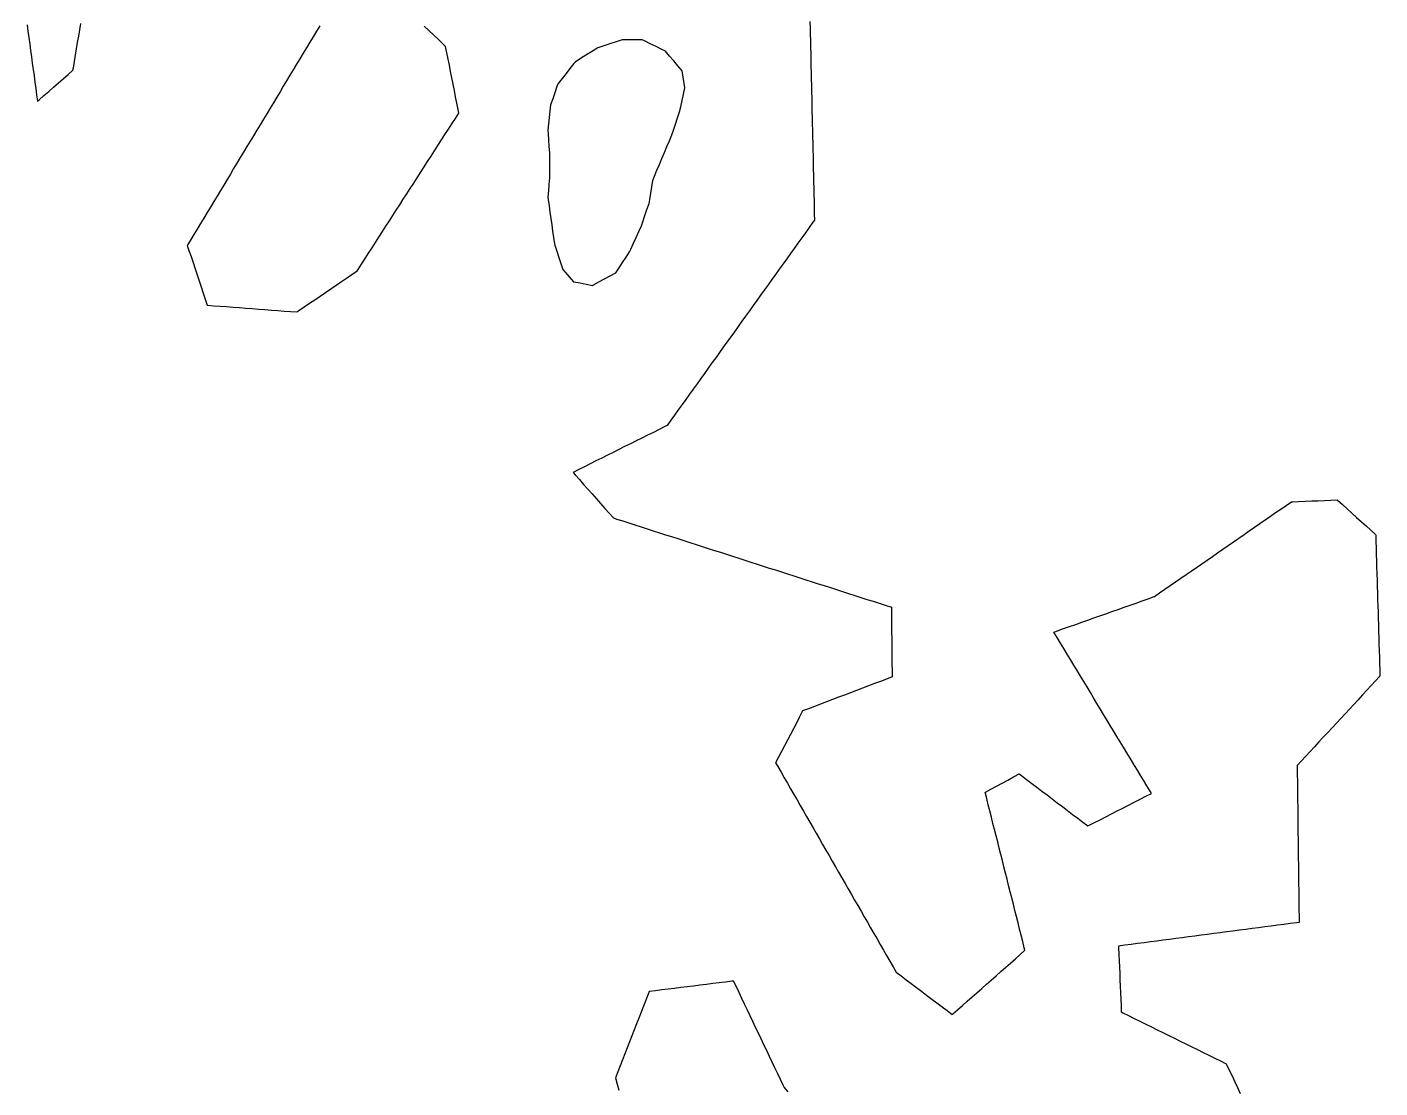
# Model space of a CAD drawing. Header units: millimetres. Extents: x 32 to 3054, y 42 to 5568.
# Drawn here: x 412.3 to 623.3, y 2009.9 to 2175.3 of the extents above; entities that cross this region are included whole.
import ezdxf

# ---------------------------------------------------------------- set-up
doc = ezdxf.new("R2010")
doc.units = ezdxf.units.MM
for name, color, linetype in [('ALL_ISLANDS', 7, 'Continuous'), ('OUTLINE_ISLAND_01', 7, 'Continuous'), ('OUTLINE_ISLAND_28', 7, 'Continuous')]:
    doc.layers.add(name, color=color, linetype=linetype)

msp = doc.modelspace()

# ---------------------------------------------------------------- linework, layer by layer
at = {"layer": 'ALL_ISLANDS'}
for points in [[(412.3209, 2175.6466), (412.4567, 2174.6559), (412.5926, 2173.6651), (412.7285, 2172.6744), (412.8644, 2171.6837), (413.0003, 2170.693), (413.1362, 2169.7023), (413.2721, 2168.7115), (413.408, 2167.7208), (413.5439, 2166.7301), (413.6798, 2165.7394), (413.8157, 2164.7486), (413.9516, 2163.7579), (414.2025, 2163.9773), (414.9554, 2164.6354), (415.7083, 2165.2936), (416.4611, 2165.9517), (417.214, 2166.6099), (417.9669, 2167.268), (418.7198, 2167.9262), (419.4727, 2168.5843), (419.5401, 2168.9831), (419.7069, 2169.9691), (419.8736, 2170.9551), (420.0403, 2171.9411), (420.2071, 2172.9271), (420.3738, 2173.9131), (420.5405, 2174.8991), (420.7072, 2175.8851)], [(457.9673, 2175.5098), (457.4511, 2174.6534), (456.9348, 2173.797), (456.4186, 2172.9405), (455.9023, 2172.0841), (455.3861, 2171.2276), (454.8698, 2170.3712), (454.3536, 2169.5148), (453.8374, 2168.6583), (453.3211, 2167.8019), (452.8049, 2166.9454), (452.2886, 2166.089), (451.7724, 2165.2325), (451.2561, 2164.3761), (450.7399, 2163.5197), (450.2236, 2162.6632), (449.7074, 2161.8068), (449.1911, 2160.9503), (448.6749, 2160.0939), (448.1587, 2159.2375), (447.6424, 2158.381), (447.1262, 2157.5246), (446.6099, 2156.6681), (446.0937, 2155.8117), (445.5774, 2154.9553), (445.0612, 2154.0988), (444.5449, 2153.2424), (444.0287, 2152.3859), (443.5124, 2151.5295), (442.9962, 2150.6731), (442.48, 2149.8166), (441.9637, 2148.9602), (441.4475, 2148.1037), (440.9312, 2147.2473), (440.415, 2146.3909), (439.8987, 2145.5344), (439.3825, 2144.678), (438.8662, 2143.8215), (438.35, 2142.9651), (437.8337, 2142.1087), (437.3175, 2141.2522), (437.5764, 2140.4798), (437.8943, 2139.5317), (438.2121, 2138.5835), (438.5299, 2137.6354), (438.8478, 2136.6873), (439.1656, 2135.7391), (439.4834, 2134.791), (439.8013, 2133.8428), (440.1191, 2132.8947), (440.437, 2131.9465), (440.4548, 2131.9452), (441.4519, 2131.8701), (442.4491, 2131.795), (443.4463, 2131.7198), (444.4435, 2131.6447), (445.4406, 2131.5696), (446.4378, 2131.4945), (447.435, 2131.4194), (448.4322, 2131.3442), (449.4293, 2131.2691), (450.4265, 2131.194), (451.4237, 2131.1189), (452.4209, 2131.0438), (453.418, 2130.9686), (454.4152, 2130.8935), (454.7348, 2131.1118), (455.5606, 2131.6757), (456.3865, 2132.2396), (457.2123, 2132.8035), (458.0381, 2133.3675), (458.8639, 2133.9314), (459.6898, 2134.4953), (460.5156, 2135.0592), (461.3414, 2135.6232), (462.1672, 2136.1871), (462.9931, 2136.751), (463.8189, 2137.3149), (463.958, 2137.5308), (464.4995, 2138.3715), (465.041, 2139.2122), (465.5825, 2140.0529), (466.1241, 2140.8935), (466.6656, 2141.7342), (467.2071, 2142.5749), (467.7487, 2143.4156), (468.2902, 2144.2563), (468.8317, 2145.0969), (469.3732, 2145.9376), (469.9148, 2146.7783), (470.4563, 2147.619), (470.9978, 2148.4597), (471.5394, 2149.3004), (472.0809, 2150.141), (472.6224, 2150.9817), (473.1639, 2151.8224), (473.7055, 2152.6631), (474.247, 2153.5038), (474.7885, 2154.3444), (475.3301, 2155.1851), (475.8716, 2156.0258), (476.4131, 2156.8665), (476.9547, 2157.7072), (477.4962, 2158.5479), (478.0377, 2159.3885), (478.5792, 2160.2292), (479.1208, 2161.0699), (479.6623, 2161.9106), (479.5484, 2162.4867), (479.3544, 2163.4677), (479.1604, 2164.4487), (478.9664, 2165.4297), (478.7723, 2166.4107), (478.5783, 2167.3917), (478.3843, 2168.3727), (478.1903, 2169.3537), (477.9963, 2170.3347), (477.8023, 2171.3157), (477.6083, 2172.2967), (477.1608, 2172.7229), (476.4367, 2173.4126), (475.7126, 2174.1023), (474.9885, 2174.7919), (474.2643, 2175.4816)], [(534.4279, 2176.2017), (534.4507, 2175.202), (534.4734, 2174.2023), (534.4962, 2173.2025), (534.519, 2172.2028), (534.5418, 2171.203), (534.5645, 2170.2033), (534.5873, 2169.2036), (534.6101, 2168.2038), (534.6329, 2167.2041), (534.6557, 2166.2043), (534.6784, 2165.2046), (534.7012, 2164.2049), (534.724, 2163.2051), (534.7468, 2162.2054), (534.7695, 2161.2056), (534.7923, 2160.2059), (534.8151, 2159.2062), (534.8379, 2158.2064), (534.8606, 2157.2067), (534.8834, 2156.2069), (534.9062, 2155.2072), (534.929, 2154.2075), (534.9518, 2153.2077), (534.9745, 2152.208), (534.9973, 2151.2082), (535.0201, 2150.2085), (535.0429, 2149.2088), (535.0656, 2148.209), (535.0884, 2147.2093), (535.1112, 2146.2095), (535.134, 2145.2098), (534.8944, 2144.876), (534.3112, 2144.0637), (533.728, 2143.2513), (533.1448, 2142.439), (532.5616, 2141.6267), (531.9784, 2140.8143), (531.3953, 2140.002), (530.8121, 2139.1896), (530.2289, 2138.3773), (529.6457, 2137.565), (529.0625, 2136.7526), (528.4793, 2135.9403), (527.8961, 2135.128), (527.313, 2134.3156), (526.7298, 2133.5033), (526.1466, 2132.6909), (525.5634, 2131.8786), (524.9802, 2131.0663), (524.397, 2130.2539), (523.8138, 2129.4416), (523.2307, 2128.6292), (522.6475, 2127.8169), (522.0643, 2127.0046), (521.4811, 2126.1922), (520.8979, 2125.3799), (520.3147, 2124.5675), (519.7315, 2123.7552), (519.1484, 2122.9429), (518.5652, 2122.1305), (517.982, 2121.3182), (517.3988, 2120.5058), (516.8156, 2119.6935), (516.2324, 2118.8812), (515.6493, 2118.0688), (515.0661, 2117.2565), (514.4829, 2116.4442), (513.8997, 2115.6318), (513.3165, 2114.8195), (512.7333, 2114.0071), (512.1501, 2113.1948), (511.7928, 2113.0167), (510.8979, 2112.5706), (510.0029, 2112.1245), (509.1079, 2111.6783), (508.2129, 2111.2322), (507.318, 2110.7861), (506.423, 2110.34), (505.528, 2109.8939), (504.6331, 2109.4478), (503.7381, 2109.0016), (502.8431, 2108.5555), (501.9481, 2108.1094), (501.0532, 2107.6633), (500.1582, 2107.2172), (499.2632, 2106.7711), (498.3682, 2106.3249), (497.4733, 2105.8788), (497.7995, 2105.5106), (498.4626, 2104.7621), (499.1258, 2104.0136), (499.7889, 2103.2652), (500.4521, 2102.5167), (501.1152, 2101.7682), (501.7784, 2101.0197), (502.4415, 2100.2712), (503.1047, 2099.5227), (503.7678, 2098.7742), (504.2815, 2098.6094), (505.2337, 2098.3039), (506.1859, 2097.9983), (507.1381, 2097.6928), (508.0902, 2097.3872), (509.0424, 2097.0817), (509.9946, 2096.7761), (510.9468, 2096.4706), (511.899, 2096.165), (512.8511, 2095.8595), (513.8033, 2095.554), (514.7555, 2095.2484), (515.7077, 2094.9429), (516.6598, 2094.6373), (517.612, 2094.3318), (518.5642, 2094.0262), (519.5164, 2093.7207), (520.4686, 2093.4151), (521.4207, 2093.1096), (522.3729, 2092.804), (523.3251, 2092.4985), (524.2773, 2092.193), (525.2294, 2091.8874), (526.1816, 2091.5819), (527.1338, 2091.2763), (528.086, 2090.9708), (529.0382, 2090.6652), (529.9903, 2090.3597), (530.9425, 2090.0541), (531.8947, 2089.7486), (532.8469, 2089.4431), (533.799, 2089.1375), (534.7512, 2088.832), (535.7034, 2088.5264), (536.6556, 2088.2209), (537.6078, 2087.9153), (538.5599, 2087.6098), (539.5121, 2087.3042), (540.4643, 2086.9987), (541.4165, 2086.6931), (542.3686, 2086.3876), (543.3208, 2086.0821), (544.273, 2085.7765), (545.2252, 2085.471), (546.1774, 2085.1654), (547.1295, 2084.8599), (547.1385, 2083.9771), (547.1487, 2082.9772), (547.1589, 2081.9772), (547.1691, 2080.9773), (547.1793, 2079.9773), (547.1895, 2078.9774), (547.1997, 2077.9774), (547.2098, 2076.9775), (547.22, 2075.9775), (547.2302, 2074.9776), (547.2404, 2073.9777), (546.3725, 2073.648), (545.4376, 2073.2929), (544.5028, 2072.9378), (543.568, 2072.5827), (542.6332, 2072.2276), (541.6983, 2071.8725), (540.7635, 2071.5174), (539.8287, 2071.1623), (538.8938, 2070.8072), (537.959, 2070.4521), (537.0242, 2070.097), (536.0894, 2069.7419), (535.1545, 2069.3868), (534.2197, 2069.0317), (533.2849, 2068.6766), (533.2307, 2068.5723), (532.7696, 2067.6849), (532.3085, 2066.7976), (531.8474, 2065.9102), (531.3863, 2065.0229), (530.9253, 2064.1355), (530.4642, 2063.2481), (530.0031, 2062.3608), (529.542, 2061.4734), (529.0809, 2060.5861), (529.4194, 2059.9983), (529.9184, 2059.1317), (530.4174, 2058.2651), (530.9165, 2057.3985), (531.4155, 2056.5319), (531.9145, 2055.6653), (532.4135, 2054.7987), (532.9125, 2053.9322), (533.4116, 2053.0656), (533.9106, 2052.199), (534.4096, 2051.3324), (534.9086, 2050.4658), (535.4076, 2049.5992), (535.9067, 2048.7326), (536.4057, 2047.866), (536.9047, 2046.9994), (537.4037, 2046.1329), (537.9027, 2045.2663), (538.4018, 2044.3997), (538.9008, 2043.5331), (539.3998, 2042.6665), (539.8988, 2041.7999), (540.3979, 2040.9333), (540.8969, 2040.0667), (541.3959, 2039.2001), (541.8949, 2038.3335), (542.3939, 2037.467), (542.893, 2036.6004), (543.392, 2035.7338), (543.891, 2034.8672), (544.39, 2034.0006), (544.889, 2033.134), (545.3881, 2032.2674), (545.8871, 2031.4008), (546.3861, 2030.5342), (546.8851, 2029.6676), (547.3841, 2028.8011), (547.8832, 2027.9345), (548.6342, 2027.3688), (549.4331, 2026.7672), (550.2319, 2026.1656), (551.0307, 2025.5641), (551.8295, 2024.9625), (552.6283, 2024.3609), (553.4271, 2023.7593), (554.2259, 2023.1577), (555.0247, 2022.5561), (555.8235, 2021.9545), (556.6223, 2021.3529), (556.718, 2021.4373), (557.4679, 2022.0988), (558.2179, 2022.7603), (558.9678, 2023.4218), (559.7178, 2024.0833), (560.4677, 2024.7448), (561.2177, 2025.4063), (561.9676, 2026.0678), (562.7176, 2026.7293), (563.4675, 2027.3908), (564.2175, 2028.0523), (564.9674, 2028.7138), (565.7174, 2029.3753), (566.4673, 2030.0368), (567.2173, 2030.6983), (567.9672, 2031.3598), (567.8655, 2031.7632), (567.6211, 2032.7329), (567.3766, 2033.7025), (567.1322, 2034.6722), (566.8878, 2035.6418), (566.6433, 2036.6115), (566.3989, 2037.5812), (566.1544, 2038.5508), (565.91, 2039.5205), (565.6655, 2040.4902), (565.4211, 2041.4598), (565.1767, 2042.4295), (564.9322, 2043.3992), (564.6878, 2044.3688), (564.4433, 2045.3385), (564.1989, 2046.3082), (563.9545, 2047.2778), (563.71, 2048.2475), (563.4656, 2049.2171), (563.2211, 2050.1868), (562.9767, 2051.1565), (562.7323, 2052.1261), (562.4878, 2053.0958), (562.2434, 2054.0655), (561.9989, 2055.0351), (561.7545, 2056.0048), (561.7847, 2056.021), (562.6657, 2056.4941), (563.5468, 2056.9671), (564.4278, 2057.4402), (565.3088, 2057.9133), (566.1898, 2058.3863), (567.0709, 2058.8594), (567.4207, 2058.5946), (568.2181, 2057.9912), (569.0155, 2057.3877), (569.8129, 2056.7842), (570.6103, 2056.1808), (571.4077, 2055.5773), (572.2051, 2054.9739), (573.0025, 2054.3704), (573.7999, 2053.7669), (574.5973, 2053.1635), (575.3947, 2052.56), (576.1921, 2051.9566), (576.9895, 2051.3531), (577.7869, 2050.7496), (577.8996, 2050.8074), (578.7894, 2051.2637), (579.6793, 2051.7199), (580.5692, 2052.1761), (581.459, 2052.6323), (582.3489, 2053.0886), (583.2388, 2053.5448), (584.1286, 2054.001), (585.0185, 2054.4572), (585.9084, 2054.9135), (586.7982, 2055.3697), (587.6881, 2055.8259), (587.4829, 2056.1648), (586.965, 2057.0203), (586.4472, 2057.8757), (585.9293, 2058.7312), (585.4114, 2059.5866), (584.8935, 2060.4421), (584.3756, 2061.2975), (583.8578, 2062.153), (583.3399, 2063.0084), (582.822, 2063.8639), (582.3041, 2064.7193), (581.7862, 2065.5748), (581.2684, 2066.4303), (580.7505, 2067.2857), (580.2326, 2068.1412), (579.7147, 2068.9966), (579.1968, 2069.8521), (578.679, 2070.7075), (578.1611, 2071.563), (577.6432, 2072.4184), (577.1253, 2073.2739), (576.6074, 2074.1293), (576.0896, 2074.9848), (575.5717, 2075.8402), (575.0538, 2076.6957), (574.5359, 2077.5511), (574.018, 2078.4066), (573.5002, 2079.2621), (572.9823, 2080.1175), (572.4644, 2080.973), (573.0504, 2081.1801), (573.9933, 2081.5133), (574.9362, 2081.8465), (575.879, 2082.1797), (576.8219, 2082.5129), (577.7647, 2082.8461), (578.7076, 2083.1793), (579.6504, 2083.5125), (580.5933, 2083.8457), (581.5361, 2084.1789), (582.479, 2084.5121), (583.4219, 2084.8453), (584.3647, 2085.1785), (585.3076, 2085.5117), (586.2504, 2085.8449), (587.1933, 2086.1781), (588.1361, 2086.5113), (588.1481, 2086.5196), (588.9706, 2087.0883), (589.7931, 2087.6571), (590.6156, 2088.2258), (591.4381, 2088.7946), (592.2606, 2089.3634), (593.0831, 2089.9321), (593.9056, 2090.5009), (594.7281, 2091.0697), (595.5506, 2091.6384), (596.3731, 2092.2072), (597.1956, 2092.776), (598.0181, 2093.3447), (598.8406, 2093.9135), (599.6631, 2094.4823), (600.4856, 2095.051), (601.3081, 2095.6198), (602.1306, 2096.1885), (602.9531, 2096.7573), (603.7756, 2097.3261), (604.5981, 2097.8948), (605.4207, 2098.4636), (606.2432, 2099.0324), (607.0657, 2099.6011), (607.8882, 2100.1699), (608.7107, 2100.7387), (609.5332, 2101.3074), (609.6867, 2101.3134), (610.686, 2101.3521), (611.6852, 2101.3909), (612.6845, 2101.4296), (613.6837, 2101.4683), (614.683, 2101.5071), (615.6822, 2101.5458), (616.6814, 2101.5846), (616.7266, 2101.5438), (617.4684, 2100.8732), (618.2103, 2100.2026), (618.9521, 2099.532), (619.694, 2098.8615), (620.4358, 2098.1909), (621.1777, 2097.5203), (621.9195, 2096.8497), (622.6613, 2096.1792), (622.6643, 2096.0816), (622.6946, 2095.0821), (622.7248, 2094.0826), (622.7551, 2093.083), (622.7854, 2092.0835), (622.8157, 2091.0839), (622.8459, 2090.0844), (622.8762, 2089.0849), (622.9065, 2088.0853), (622.9367, 2087.0858), (622.967, 2086.0862), (622.9973, 2085.0867), (623.0276, 2084.0871), (623.0578, 2083.0876), (623.0881, 2082.0881), (623.1184, 2081.0885), (623.1486, 2080.089), (623.1789, 2079.0894), (623.2092, 2078.0899), (623.2395, 2077.0904), (623.2697, 2076.0908), (623.3, 2075.0913), (623.3303, 2074.0917), (622.662, 2073.3717), (621.9816, 2072.6388), (621.3013, 2071.9059), (620.621, 2071.173), (619.9407, 2070.4401), (619.2604, 2069.7071), (618.5801, 2068.9742), (617.8997, 2068.2413), (617.2194, 2067.5084), (616.5391, 2066.7755), (615.8588, 2066.0425), (615.1785, 2065.3096), (614.4982, 2064.5767), (613.8179, 2063.8438), (613.1375, 2063.1109), (612.4572, 2062.3779), (611.7769, 2061.645), (611.0966, 2060.9121), (610.4163, 2060.1792), (610.4223, 2059.701), (610.435, 2058.7011), (610.4476, 2057.7012), (610.4602, 2056.7012), (610.4729, 2055.7013), (610.4855, 2054.7014), (610.4982, 2053.7015), (610.5108, 2052.7016), (610.5234, 2051.7016), (610.5361, 2050.7017), (610.5487, 2049.7018), (610.5613, 2048.7019), (610.574, 2047.702), (610.5866, 2046.702), (610.5993, 2045.7021), (610.6119, 2044.7022), (610.6245, 2043.7023), (610.6372, 2042.7024), (610.6498, 2041.7024), (610.6624, 2040.7025), (610.6751, 2039.7026), (610.6877, 2038.7027), (610.7004, 2037.7028), (610.713, 2036.7028), (610.7256, 2035.7029), (610.3266, 2035.6506), (609.3351, 2035.5205), (608.3436, 2035.3904), (607.3521, 2035.2604), (606.3606, 2035.1303), (605.3691, 2035.0003), (604.3776, 2034.8702), (603.386, 2034.7401), (602.3945, 2034.6101), (601.403, 2034.48), (600.4115, 2034.3499), (599.42, 2034.2199), (598.4285, 2034.0898), (597.437, 2033.9597), (596.4455, 2033.8297), (595.454, 2033.6996), (594.4625, 2033.5695), (593.471, 2033.4395), (592.4795, 2033.3094), (591.488, 2033.1793), (590.4965, 2033.0493), (589.505, 2032.9192), (588.5135, 2032.7891), (587.522, 2032.6591), (586.5305, 2032.529), (585.539, 2032.3989), (584.5474, 2032.2689), (583.5559, 2032.1388), (582.5644, 2032.0088), (582.5756, 2031.737), (582.6168, 2030.7378), (582.658, 2029.7387), (582.6992, 2028.7395), (582.7404, 2027.7404), (582.7816, 2026.7412), (582.8227, 2025.7421), (582.8639, 2024.7429), (582.9051, 2023.7438), (582.9463, 2022.7446), (582.9875, 2021.7455), (583.2116, 2021.6348), (584.1083, 2021.192), (585.0049, 2020.7492), (585.9015, 2020.3064), (586.7981, 2019.8636), (587.6948, 2019.4209), (588.5914, 2018.9781), (589.488, 2018.5353), (590.3847, 2018.0925), (591.2813, 2017.6497), (592.1779, 2017.2069), (593.0745, 2016.7642), (593.9712, 2016.3214), (594.8678, 2015.8786), (595.7644, 2015.4358), (596.6611, 2014.993), (597.5577, 2014.5502), (598.4543, 2014.1075), (599.3509, 2013.6647), (599.3971, 2013.5676), (599.8266, 2012.6645), (600.2561, 2011.7614), (600.6856, 2010.8584), (601.115, 2009.9553), (601.5445, 2009.0522)], [(531.0194, 2009.2669), (530.3851, 2010.04), (530.2567, 2010.3098), (529.8269, 2011.2128), (529.3972, 2012.1158), (528.9675, 2013.0187), (528.5378, 2013.9217), (528.1081, 2014.8247), (527.6784, 2015.7277), (527.2487, 2016.6306), (526.819, 2017.5336), (526.3893, 2018.4366), (525.9596, 2019.3395), (525.5299, 2020.2425), (525.1002, 2021.1455), (524.6705, 2022.0484), (524.2408, 2022.9514), (523.8111, 2023.8544), (523.3814, 2024.7574), (522.9517, 2025.6603), (522.522, 2026.5633), (522.2413, 2026.5285), (521.2489, 2026.4055), (520.2565, 2026.2824), (519.2641, 2026.1594), (518.2716, 2026.0364), (517.2792, 2025.9134), (516.2868, 2025.7904), (515.2944, 2025.6673), (514.302, 2025.5443), (513.3096, 2025.4213), (512.3172, 2025.2983), (511.3248, 2025.1752), (510.3324, 2025.0522), (509.34, 2024.9292), (509.1829, 2024.5268), (508.8191, 2023.5953), (508.4553, 2022.6638), (508.0916, 2021.7323), (507.7278, 2020.8008), (507.3641, 2019.8693), (507.0003, 2018.9378), (506.6366, 2018.0063), (506.2728, 2017.0748), (505.909, 2016.1433), (505.5453, 2015.2118), (505.1815, 2014.2803), (504.8178, 2013.3488), (504.454, 2012.4173), (504.0903, 2011.4858), (504.098, 2011.4572), (504.3579, 2010.4916), (504.6178, 2009.5259)]]:
    msp.add_lwpolyline(points, dxfattribs=at)
msp.add_lwpolyline([(508.2724, 2173.3434), (507.2724, 2173.3434), (506.2724, 2173.3434), (505.2724, 2173.3434), (505.1422, 2173.3017), (504.1897, 2172.9971), (503.2373, 2172.6924), (502.2848, 2172.3878), (501.3323, 2172.0832), (501.1847, 2171.9905), (500.3378, 2171.4587), (499.4909, 2170.927), (498.644, 2170.3952), (497.7971, 2169.8635), (497.6239, 2169.6446), (497.0033, 2168.8605), (496.3827, 2168.0763), (495.7621, 2167.2922), (495.1415, 2166.5081), (494.9749, 2166.0302), (494.6456, 2165.086), (494.3163, 2164.1418), (493.987, 2163.1975), (493.9865, 2163.1931), (493.8762, 2162.1992), (493.7659, 2161.2053), (493.6556, 2160.2114), (493.5453, 2159.2175), (493.581, 2158.7091), (493.651, 2157.7115), (493.7211, 2156.714), (493.7911, 2155.7164), (493.7954, 2155.2314), (493.8044, 2154.2314), (493.8133, 2153.2314), (493.8222, 2152.2315), (493.7863, 2151.789), (493.7055, 2150.7923), (493.6247, 2149.7956), (493.544, 2148.7988), (493.592, 2148.455), (493.7303, 2147.4646), (493.8686, 2146.4742), (494.0069, 2145.4838), (494.1453, 2144.4934), (494.2836, 2143.503), (494.4219, 2142.5126), (494.5602, 2141.5222), (494.6307, 2141.3055), (494.94, 2140.3545), (495.2493, 2139.4035), (495.5586, 2138.4526), (495.8678, 2137.5016), (496.2248, 2137.0991), (496.8884, 2136.351), (497.552, 2135.6029), (497.5833, 2135.597), (498.566, 2135.4114), (499.5486, 2135.2257), (500.5312, 2135.0401), (500.6457, 2135.1025), (501.5237, 2135.5811), (502.4018, 2136.0597), (503.2798, 2136.5382), (504.1579, 2137.0168), (504.6516, 2137.7754), (505.1971, 2138.6135), (505.7426, 2139.4516), (506.2882, 2140.2897), (506.4721, 2140.6912), (506.8886, 2141.6003), (507.3051, 2142.5094), (507.7216, 2143.4186), (508.1382, 2144.3277), (508.3579, 2144.9687), (508.6823, 2145.9146), (509.0067, 2146.8605), (509.3311, 2147.8064), (509.4323, 2148.4371), (509.5908, 2149.4244), (509.7493, 2150.4118), (509.9078, 2151.3992), (510.1858, 2152.0635), (510.5718, 2152.986), (510.9579, 2153.9085), (511.3439, 2154.831), (511.7299, 2155.7535), (512.116, 2156.676), (512.502, 2157.5985), (512.888, 2158.5209), (513.1357, 2159.2534), (513.456, 2160.2007), (513.7762, 2161.1481), (514.0965, 2162.0954), (514.2763, 2162.9045), (514.4933, 2163.8806), (514.7103, 2164.8568), (514.9272, 2165.833), (514.8113, 2166.5286), (514.6469, 2167.515), (514.4824, 2168.5014), (514.4774, 2168.5073), (513.8271, 2169.267), (513.1768, 2170.0267), (512.5266, 2170.7864), (511.8763, 2171.5461), (511.3178, 2171.8246), (510.4229, 2172.2709), (509.528, 2172.7172), (508.6331, 2173.1635)], close=True, dxfattribs=at)
at = {"layer": 'OUTLINE_ISLAND_01'}
for points in [[(412.3209, 2175.6466), (412.4567, 2174.6559), (412.5926, 2173.6651), (412.7285, 2172.6744), (412.8644, 2171.6837), (413.0003, 2170.693), (413.1362, 2169.7023), (413.2721, 2168.7115), (413.408, 2167.7208), (413.5439, 2166.7301), (413.6798, 2165.7394), (413.8157, 2164.7486), (413.9516, 2163.7579), (414.2025, 2163.9773), (414.9554, 2164.6354), (415.7083, 2165.2936), (416.4611, 2165.9517), (417.214, 2166.6099), (417.9669, 2167.268), (418.7198, 2167.9262), (419.4727, 2168.5843), (419.5401, 2168.9831), (419.7069, 2169.9691), (419.8736, 2170.9551), (420.0403, 2171.9411), (420.2071, 2172.9271), (420.3738, 2173.9131), (420.5405, 2174.8991), (420.7072, 2175.8851)], [(457.9673, 2175.5098), (457.4511, 2174.6534), (456.9348, 2173.797), (456.4186, 2172.9405), (455.9023, 2172.0841), (455.3861, 2171.2276), (454.8698, 2170.3712), (454.3536, 2169.5148), (453.8374, 2168.6583), (453.3211, 2167.8019), (452.8049, 2166.9454), (452.2886, 2166.089), (451.7724, 2165.2325), (451.2561, 2164.3761), (450.7399, 2163.5197), (450.2236, 2162.6632), (449.7074, 2161.8068), (449.1911, 2160.9503), (448.6749, 2160.0939), (448.1587, 2159.2375), (447.6424, 2158.381), (447.1262, 2157.5246), (446.6099, 2156.6681), (446.0937, 2155.8117), (445.5774, 2154.9553), (445.0612, 2154.0988), (444.5449, 2153.2424), (444.0287, 2152.3859), (443.5124, 2151.5295), (442.9962, 2150.6731), (442.48, 2149.8166), (441.9637, 2148.9602), (441.4475, 2148.1037), (440.9312, 2147.2473), (440.415, 2146.3909), (439.8987, 2145.5344), (439.3825, 2144.678), (438.8662, 2143.8215), (438.35, 2142.9651), (437.8337, 2142.1087), (437.3175, 2141.2522), (437.5764, 2140.4798), (437.8943, 2139.5317), (438.2121, 2138.5835), (438.5299, 2137.6354), (438.8478, 2136.6873), (439.1656, 2135.7391), (439.4834, 2134.791), (439.8013, 2133.8428), (440.1191, 2132.8947), (440.437, 2131.9465), (440.4548, 2131.9452), (441.4519, 2131.8701), (442.4491, 2131.795), (443.4463, 2131.7198), (444.4435, 2131.6447), (445.4406, 2131.5696), (446.4378, 2131.4945), (447.435, 2131.4194), (448.4322, 2131.3442), (449.4293, 2131.2691), (450.4265, 2131.194), (451.4237, 2131.1189), (452.4209, 2131.0438), (453.418, 2130.9686), (454.4152, 2130.8935), (454.7348, 2131.1118), (455.5606, 2131.6757), (456.3865, 2132.2396), (457.2123, 2132.8035), (458.0381, 2133.3675), (458.8639, 2133.9314), (459.6898, 2134.4953), (460.5156, 2135.0592), (461.3414, 2135.6232), (462.1672, 2136.1871), (462.9931, 2136.751), (463.8189, 2137.3149), (463.958, 2137.5308), (464.4995, 2138.3715), (465.041, 2139.2122), (465.5825, 2140.0529), (466.1241, 2140.8935), (466.6656, 2141.7342), (467.2071, 2142.5749), (467.7487, 2143.4156), (468.2902, 2144.2563), (468.8317, 2145.0969), (469.3732, 2145.9376), (469.9148, 2146.7783), (470.4563, 2147.619), (470.9978, 2148.4597), (471.5394, 2149.3004), (472.0809, 2150.141), (472.6224, 2150.9817), (473.1639, 2151.8224), (473.7055, 2152.6631), (474.247, 2153.5038), (474.7885, 2154.3444), (475.3301, 2155.1851), (475.8716, 2156.0258), (476.4131, 2156.8665), (476.9547, 2157.7072), (477.4962, 2158.5479), (478.0377, 2159.3885), (478.5792, 2160.2292), (479.1208, 2161.0699), (479.6623, 2161.9106), (479.5484, 2162.4867), (479.3544, 2163.4677), (479.1604, 2164.4487), (478.9664, 2165.4297), (478.7723, 2166.4107), (478.5783, 2167.3917), (478.3843, 2168.3727), (478.1903, 2169.3537), (477.9963, 2170.3347), (477.8023, 2171.3157), (477.6083, 2172.2967), (477.1608, 2172.7229), (476.4367, 2173.4126), (475.7126, 2174.1023), (474.9885, 2174.7919), (474.2643, 2175.4816)], [(534.4279, 2176.2017), (534.4507, 2175.202), (534.4734, 2174.2023), (534.4962, 2173.2025), (534.519, 2172.2028), (534.5418, 2171.203), (534.5645, 2170.2033), (534.5873, 2169.2036), (534.6101, 2168.2038), (534.6329, 2167.2041), (534.6557, 2166.2043), (534.6784, 2165.2046), (534.7012, 2164.2049), (534.724, 2163.2051), (534.7468, 2162.2054), (534.7695, 2161.2056), (534.7923, 2160.2059), (534.8151, 2159.2062), (534.8379, 2158.2064), (534.8606, 2157.2067), (534.8834, 2156.2069), (534.9062, 2155.2072), (534.929, 2154.2075), (534.9518, 2153.2077), (534.9745, 2152.208), (534.9973, 2151.2082), (535.0201, 2150.2085), (535.0429, 2149.2088), (535.0656, 2148.209), (535.0884, 2147.2093), (535.1112, 2146.2095), (535.134, 2145.2098), (534.8944, 2144.876), (534.3112, 2144.0637), (533.728, 2143.2513), (533.1448, 2142.439), (532.5616, 2141.6267), (531.9784, 2140.8143), (531.3953, 2140.002), (530.8121, 2139.1896), (530.2289, 2138.3773), (529.6457, 2137.565), (529.0625, 2136.7526), (528.4793, 2135.9403), (527.8961, 2135.128), (527.313, 2134.3156), (526.7298, 2133.5033), (526.1466, 2132.6909), (525.5634, 2131.8786), (524.9802, 2131.0663), (524.397, 2130.2539), (523.8138, 2129.4416), (523.2307, 2128.6292), (522.6475, 2127.8169), (522.0643, 2127.0046), (521.4811, 2126.1922), (520.8979, 2125.3799), (520.3147, 2124.5675), (519.7315, 2123.7552), (519.1484, 2122.9429), (518.5652, 2122.1305), (517.982, 2121.3182), (517.3988, 2120.5058), (516.8156, 2119.6935), (516.2324, 2118.8812), (515.6493, 2118.0688), (515.0661, 2117.2565), (514.4829, 2116.4442), (513.8997, 2115.6318), (513.3165, 2114.8195), (512.7333, 2114.0071), (512.1501, 2113.1948), (511.7928, 2113.0167), (510.8979, 2112.5706), (510.0029, 2112.1245), (509.1079, 2111.6783), (508.2129, 2111.2322), (507.318, 2110.7861), (506.423, 2110.34), (505.528, 2109.8939), (504.6331, 2109.4478), (503.7381, 2109.0016), (502.8431, 2108.5555), (501.9481, 2108.1094), (501.0532, 2107.6633), (500.1582, 2107.2172), (499.2632, 2106.7711), (498.3682, 2106.3249), (497.4733, 2105.8788), (497.7995, 2105.5106), (498.4626, 2104.7621), (499.1258, 2104.0136), (499.7889, 2103.2652), (500.4521, 2102.5167), (501.1152, 2101.7682), (501.7784, 2101.0197), (502.4415, 2100.2712), (503.1047, 2099.5227), (503.7678, 2098.7742), (504.2815, 2098.6094), (505.2337, 2098.3039), (506.1859, 2097.9983), (507.1381, 2097.6928), (508.0902, 2097.3872), (509.0424, 2097.0817), (509.9946, 2096.7761), (510.9468, 2096.4706), (511.899, 2096.165), (512.8511, 2095.8595), (513.8033, 2095.554), (514.7555, 2095.2484), (515.7077, 2094.9429), (516.6598, 2094.6373), (517.612, 2094.3318), (518.5642, 2094.0262), (519.5164, 2093.7207), (520.4686, 2093.4151), (521.4207, 2093.1096), (522.3729, 2092.804), (523.3251, 2092.4985), (524.2773, 2092.193), (525.2294, 2091.8874), (526.1816, 2091.5819), (527.1338, 2091.2763), (528.086, 2090.9708), (529.0382, 2090.6652), (529.9903, 2090.3597), (530.9425, 2090.0541), (531.8947, 2089.7486), (532.8469, 2089.4431), (533.799, 2089.1375), (534.7512, 2088.832), (535.7034, 2088.5264), (536.6556, 2088.2209), (537.6078, 2087.9153), (538.5599, 2087.6098), (539.5121, 2087.3042), (540.4643, 2086.9987), (541.4165, 2086.6931), (542.3686, 2086.3876), (543.3208, 2086.0821), (544.273, 2085.7765), (545.2252, 2085.471), (546.1774, 2085.1654), (547.1295, 2084.8599), (547.1385, 2083.9771), (547.1487, 2082.9772), (547.1589, 2081.9772), (547.1691, 2080.9773), (547.1793, 2079.9773), (547.1895, 2078.9774), (547.1997, 2077.9774), (547.2098, 2076.9775), (547.22, 2075.9775), (547.2302, 2074.9776), (547.2404, 2073.9777), (546.3725, 2073.648), (545.4376, 2073.2929), (544.5028, 2072.9378), (543.568, 2072.5827), (542.6332, 2072.2276), (541.6983, 2071.8725), (540.7635, 2071.5174), (539.8287, 2071.1623), (538.8938, 2070.8072), (537.959, 2070.4521), (537.0242, 2070.097), (536.0894, 2069.7419), (535.1545, 2069.3868), (534.2197, 2069.0317), (533.2849, 2068.6766), (533.2307, 2068.5723), (532.7696, 2067.6849), (532.3085, 2066.7976), (531.8474, 2065.9102), (531.3863, 2065.0229), (530.9253, 2064.1355), (530.4642, 2063.2481), (530.0031, 2062.3608), (529.542, 2061.4734), (529.0809, 2060.5861), (529.4194, 2059.9983), (529.9184, 2059.1317), (530.4174, 2058.2651), (530.9165, 2057.3985), (531.4155, 2056.5319), (531.9145, 2055.6653), (532.4135, 2054.7987), (532.9125, 2053.9322), (533.4116, 2053.0656), (533.9106, 2052.199), (534.4096, 2051.3324), (534.9086, 2050.4658), (535.4076, 2049.5992), (535.9067, 2048.7326), (536.4057, 2047.866), (536.9047, 2046.9994), (537.4037, 2046.1329), (537.9027, 2045.2663), (538.4018, 2044.3997), (538.9008, 2043.5331), (539.3998, 2042.6665), (539.8988, 2041.7999), (540.3979, 2040.9333), (540.8969, 2040.0667), (541.3959, 2039.2001), (541.8949, 2038.3335), (542.3939, 2037.467), (542.893, 2036.6004), (543.392, 2035.7338), (543.891, 2034.8672), (544.39, 2034.0006), (544.889, 2033.134), (545.3881, 2032.2674), (545.8871, 2031.4008), (546.3861, 2030.5342), (546.8851, 2029.6676), (547.3841, 2028.8011), (547.8832, 2027.9345), (548.6342, 2027.3688), (549.4331, 2026.7672), (550.2319, 2026.1656), (551.0307, 2025.5641), (551.8295, 2024.9625), (552.6283, 2024.3609), (553.4271, 2023.7593), (554.2259, 2023.1577), (555.0247, 2022.5561), (555.8235, 2021.9545), (556.6223, 2021.3529), (556.718, 2021.4373), (557.4679, 2022.0988), (558.2179, 2022.7603), (558.9678, 2023.4218), (559.7178, 2024.0833), (560.4677, 2024.7448), (561.2177, 2025.4063), (561.9676, 2026.0678), (562.7176, 2026.7293), (563.4675, 2027.3908), (564.2175, 2028.0523), (564.9674, 2028.7138), (565.7174, 2029.3753), (566.4673, 2030.0368), (567.2173, 2030.6983), (567.9672, 2031.3598), (567.8655, 2031.7632), (567.6211, 2032.7329), (567.3766, 2033.7025), (567.1322, 2034.6722), (566.8878, 2035.6418), (566.6433, 2036.6115), (566.3989, 2037.5812), (566.1544, 2038.5508), (565.91, 2039.5205), (565.6655, 2040.4902), (565.4211, 2041.4598), (565.1767, 2042.4295), (564.9322, 2043.3992), (564.6878, 2044.3688), (564.4433, 2045.3385), (564.1989, 2046.3082), (563.9545, 2047.2778), (563.71, 2048.2475), (563.4656, 2049.2171), (563.2211, 2050.1868), (562.9767, 2051.1565), (562.7323, 2052.1261), (562.4878, 2053.0958), (562.2434, 2054.0655), (561.9989, 2055.0351), (561.7545, 2056.0048), (561.7847, 2056.021), (562.6657, 2056.4941), (563.5468, 2056.9671), (564.4278, 2057.4402), (565.3088, 2057.9133), (566.1898, 2058.3863), (567.0709, 2058.8594), (567.4207, 2058.5946), (568.2181, 2057.9912), (569.0155, 2057.3877), (569.8129, 2056.7842), (570.6103, 2056.1808), (571.4077, 2055.5773), (572.2051, 2054.9739), (573.0025, 2054.3704), (573.7999, 2053.7669), (574.5973, 2053.1635), (575.3947, 2052.56), (576.1921, 2051.9566), (576.9895, 2051.3531), (577.7869, 2050.7496), (577.8996, 2050.8074), (578.7894, 2051.2637), (579.6793, 2051.7199), (580.5692, 2052.1761), (581.459, 2052.6323), (582.3489, 2053.0886), (583.2388, 2053.5448), (584.1286, 2054.001), (585.0185, 2054.4572), (585.9084, 2054.9135), (586.7982, 2055.3697), (587.6881, 2055.8259), (587.4829, 2056.1648), (586.965, 2057.0203), (586.4472, 2057.8757), (585.9293, 2058.7312), (585.4114, 2059.5866), (584.8935, 2060.4421), (584.3756, 2061.2975), (583.8578, 2062.153), (583.3399, 2063.0084), (582.822, 2063.8639), (582.3041, 2064.7193), (581.7862, 2065.5748), (581.2684, 2066.4303), (580.7505, 2067.2857), (580.2326, 2068.1412), (579.7147, 2068.9966), (579.1968, 2069.8521), (578.679, 2070.7075), (578.1611, 2071.563), (577.6432, 2072.4184), (577.1253, 2073.2739), (576.6074, 2074.1293), (576.0896, 2074.9848), (575.5717, 2075.8402), (575.0538, 2076.6957), (574.5359, 2077.5511), (574.018, 2078.4066), (573.5002, 2079.2621), (572.9823, 2080.1175), (572.4644, 2080.973), (573.0504, 2081.1801), (573.9933, 2081.5133), (574.9362, 2081.8465), (575.879, 2082.1797), (576.8219, 2082.5129), (577.7647, 2082.8461), (578.7076, 2083.1793), (579.6504, 2083.5125), (580.5933, 2083.8457), (581.5361, 2084.1789), (582.479, 2084.5121), (583.4219, 2084.8453), (584.3647, 2085.1785), (585.3076, 2085.5117), (586.2504, 2085.8449), (587.1933, 2086.1781), (588.1361, 2086.5113), (588.1481, 2086.5196), (588.9706, 2087.0883), (589.7931, 2087.6571), (590.6156, 2088.2258), (591.4381, 2088.7946), (592.2606, 2089.3634), (593.0831, 2089.9321), (593.9056, 2090.5009), (594.7281, 2091.0697), (595.5506, 2091.6384), (596.3731, 2092.2072), (597.1956, 2092.776), (598.0181, 2093.3447), (598.8406, 2093.9135), (599.6631, 2094.4823), (600.4856, 2095.051), (601.3081, 2095.6198), (602.1306, 2096.1885), (602.9531, 2096.7573), (603.7756, 2097.3261), (604.5981, 2097.8948), (605.4207, 2098.4636), (606.2432, 2099.0324), (607.0657, 2099.6011), (607.8882, 2100.1699), (608.7107, 2100.7387), (609.5332, 2101.3074), (609.6867, 2101.3134), (610.686, 2101.3521), (611.6852, 2101.3909), (612.6845, 2101.4296), (613.6837, 2101.4683), (614.683, 2101.5071), (615.6822, 2101.5458), (616.6814, 2101.5846), (616.7266, 2101.5438), (617.4684, 2100.8732), (618.2103, 2100.2026), (618.9521, 2099.532), (619.694, 2098.8615), (620.4358, 2098.1909), (621.1777, 2097.5203), (621.9195, 2096.8497), (622.6613, 2096.1792), (622.6643, 2096.0816), (622.6946, 2095.0821), (622.7248, 2094.0826), (622.7551, 2093.083), (622.7854, 2092.0835), (622.8157, 2091.0839), (622.8459, 2090.0844), (622.8762, 2089.0849), (622.9065, 2088.0853), (622.9367, 2087.0858), (622.967, 2086.0862), (622.9973, 2085.0867), (623.0276, 2084.0871), (623.0578, 2083.0876), (623.0881, 2082.0881), (623.1184, 2081.0885), (623.1486, 2080.089), (623.1789, 2079.0894), (623.2092, 2078.0899), (623.2395, 2077.0904), (623.2697, 2076.0908), (623.3, 2075.0913), (623.3303, 2074.0917), (622.662, 2073.3717), (621.9816, 2072.6388), (621.3013, 2071.9059), (620.621, 2071.173), (619.9407, 2070.4401), (619.2604, 2069.7071), (618.5801, 2068.9742), (617.8997, 2068.2413), (617.2194, 2067.5084), (616.5391, 2066.7755), (615.8588, 2066.0425), (615.1785, 2065.3096), (614.4982, 2064.5767), (613.8179, 2063.8438), (613.1375, 2063.1109), (612.4572, 2062.3779), (611.7769, 2061.645), (611.0966, 2060.9121), (610.4163, 2060.1792), (610.4223, 2059.701), (610.435, 2058.7011), (610.4476, 2057.7012), (610.4602, 2056.7012), (610.4729, 2055.7013), (610.4855, 2054.7014), (610.4982, 2053.7015), (610.5108, 2052.7016), (610.5234, 2051.7016), (610.5361, 2050.7017), (610.5487, 2049.7018), (610.5613, 2048.7019), (610.574, 2047.702), (610.5866, 2046.702), (610.5993, 2045.7021), (610.6119, 2044.7022), (610.6245, 2043.7023), (610.6372, 2042.7024), (610.6498, 2041.7024), (610.6624, 2040.7025), (610.6751, 2039.7026), (610.6877, 2038.7027), (610.7004, 2037.7028), (610.713, 2036.7028), (610.7256, 2035.7029), (610.3266, 2035.6506), (609.3351, 2035.5205), (608.3436, 2035.3904), (607.3521, 2035.2604), (606.3606, 2035.1303), (605.3691, 2035.0003), (604.3776, 2034.8702), (603.386, 2034.7401), (602.3945, 2034.6101), (601.403, 2034.48), (600.4115, 2034.3499), (599.42, 2034.2199), (598.4285, 2034.0898), (597.437, 2033.9597), (596.4455, 2033.8297), (595.454, 2033.6996), (594.4625, 2033.5695), (593.471, 2033.4395), (592.4795, 2033.3094), (591.488, 2033.1793), (590.4965, 2033.0493), (589.505, 2032.9192), (588.5135, 2032.7891), (587.522, 2032.6591), (586.5305, 2032.529), (585.539, 2032.3989), (584.5474, 2032.2689), (583.5559, 2032.1388), (582.5644, 2032.0088), (582.5756, 2031.737), (582.6168, 2030.7378), (582.658, 2029.7387), (582.6992, 2028.7395), (582.7404, 2027.7404), (582.7816, 2026.7412), (582.8227, 2025.7421), (582.8639, 2024.7429), (582.9051, 2023.7438), (582.9463, 2022.7446), (582.9875, 2021.7455), (583.2116, 2021.6348), (584.1083, 2021.192), (585.0049, 2020.7492), (585.9015, 2020.3064), (586.7981, 2019.8636), (587.6948, 2019.4209), (588.5914, 2018.9781), (589.488, 2018.5353), (590.3847, 2018.0925), (591.2813, 2017.6497), (592.1779, 2017.2069), (593.0745, 2016.7642), (593.9712, 2016.3214), (594.8678, 2015.8786), (595.7644, 2015.4358), (596.6611, 2014.993), (597.5577, 2014.5502), (598.4543, 2014.1075), (599.3509, 2013.6647), (599.3971, 2013.5676), (599.8266, 2012.6645), (600.2561, 2011.7614), (600.6856, 2010.8584), (601.115, 2009.9553), (601.5445, 2009.0522)], [(531.0194, 2009.2669), (530.3851, 2010.04), (530.2567, 2010.3098), (529.8269, 2011.2128), (529.3972, 2012.1158), (528.9675, 2013.0187), (528.5378, 2013.9217), (528.1081, 2014.8247), (527.6784, 2015.7277), (527.2487, 2016.6306), (526.819, 2017.5336), (526.3893, 2018.4366), (525.9596, 2019.3395), (525.5299, 2020.2425), (525.1002, 2021.1455), (524.6705, 2022.0484), (524.2408, 2022.9514), (523.8111, 2023.8544), (523.3814, 2024.7574), (522.9517, 2025.6603), (522.522, 2026.5633), (522.2413, 2026.5285), (521.2489, 2026.4055), (520.2565, 2026.2824), (519.2641, 2026.1594), (518.2716, 2026.0364), (517.2792, 2025.9134), (516.2868, 2025.7904), (515.2944, 2025.6673), (514.302, 2025.5443), (513.3096, 2025.4213), (512.3172, 2025.2983), (511.3248, 2025.1752), (510.3324, 2025.0522), (509.34, 2024.9292), (509.1829, 2024.5268), (508.8191, 2023.5953), (508.4553, 2022.6638), (508.0916, 2021.7323), (507.7278, 2020.8008), (507.3641, 2019.8693), (507.0003, 2018.9378), (506.6366, 2018.0063), (506.2728, 2017.0748), (505.909, 2016.1433), (505.5453, 2015.2118), (505.1815, 2014.2803), (504.8178, 2013.3488), (504.454, 2012.4173), (504.0903, 2011.4858), (504.098, 2011.4572), (504.3579, 2010.4916), (504.6178, 2009.5259)]]:
    msp.add_lwpolyline(points, dxfattribs=at)
at = {"layer": 'OUTLINE_ISLAND_28'}
msp.add_lwpolyline([(508.2724, 2173.3434), (507.2724, 2173.3434), (506.2724, 2173.3434), (505.2724, 2173.3434), (505.1422, 2173.3017), (504.1897, 2172.9971), (503.2373, 2172.6924), (502.2848, 2172.3878), (501.3323, 2172.0832), (501.1847, 2171.9905), (500.3378, 2171.4587), (499.4909, 2170.927), (498.644, 2170.3952), (497.7971, 2169.8635), (497.6239, 2169.6446), (497.0033, 2168.8605), (496.3827, 2168.0763), (495.7621, 2167.2922), (495.1415, 2166.5081), (494.9749, 2166.0302), (494.6456, 2165.086), (494.3163, 2164.1418), (493.987, 2163.1975), (493.9865, 2163.1931), (493.8762, 2162.1992), (493.7659, 2161.2053), (493.6556, 2160.2114), (493.5453, 2159.2175), (493.581, 2158.7091), (493.651, 2157.7115), (493.7211, 2156.714), (493.7911, 2155.7164), (493.7954, 2155.2314), (493.8044, 2154.2314), (493.8133, 2153.2314), (493.8222, 2152.2315), (493.7863, 2151.789), (493.7055, 2150.7923), (493.6247, 2149.7956), (493.544, 2148.7988), (493.592, 2148.455), (493.7303, 2147.4646), (493.8686, 2146.4742), (494.0069, 2145.4838), (494.1453, 2144.4934), (494.2836, 2143.503), (494.4219, 2142.5126), (494.5602, 2141.5222), (494.6307, 2141.3055), (494.94, 2140.3545), (495.2493, 2139.4035), (495.5586, 2138.4526), (495.8678, 2137.5016), (496.2248, 2137.0991), (496.8884, 2136.351), (497.552, 2135.6029), (497.5833, 2135.597), (498.566, 2135.4114), (499.5486, 2135.2257), (500.5312, 2135.0401), (500.6457, 2135.1025), (501.5237, 2135.5811), (502.4018, 2136.0597), (503.2798, 2136.5382), (504.1579, 2137.0168), (504.6516, 2137.7754), (505.1971, 2138.6135), (505.7426, 2139.4516), (506.2882, 2140.2897), (506.4721, 2140.6912), (506.8886, 2141.6003), (507.3051, 2142.5094), (507.7216, 2143.4186), (508.1382, 2144.3277), (508.3579, 2144.9687), (508.6823, 2145.9146), (509.0067, 2146.8605), (509.3311, 2147.8064), (509.4323, 2148.4371), (509.5908, 2149.4244), (509.7493, 2150.4118), (509.9078, 2151.3992), (510.1858, 2152.0635), (510.5718, 2152.986), (510.9579, 2153.9085), (511.3439, 2154.831), (511.7299, 2155.7535), (512.116, 2156.676), (512.502, 2157.5985), (512.888, 2158.5209), (513.1357, 2159.2534), (513.456, 2160.2007), (513.7762, 2161.1481), (514.0965, 2162.0954), (514.2763, 2162.9045), (514.4933, 2163.8806), (514.7103, 2164.8568), (514.9272, 2165.833), (514.8113, 2166.5286), (514.6469, 2167.515), (514.4824, 2168.5014), (514.4774, 2168.5073), (513.8271, 2169.267), (513.1768, 2170.0267), (512.5266, 2170.7864), (511.8763, 2171.5461), (511.3178, 2171.8246), (510.4229, 2172.2709), (509.528, 2172.7172), (508.6331, 2173.1635)], close=True, dxfattribs=at)

doc.saveas('drawing.dxf')
